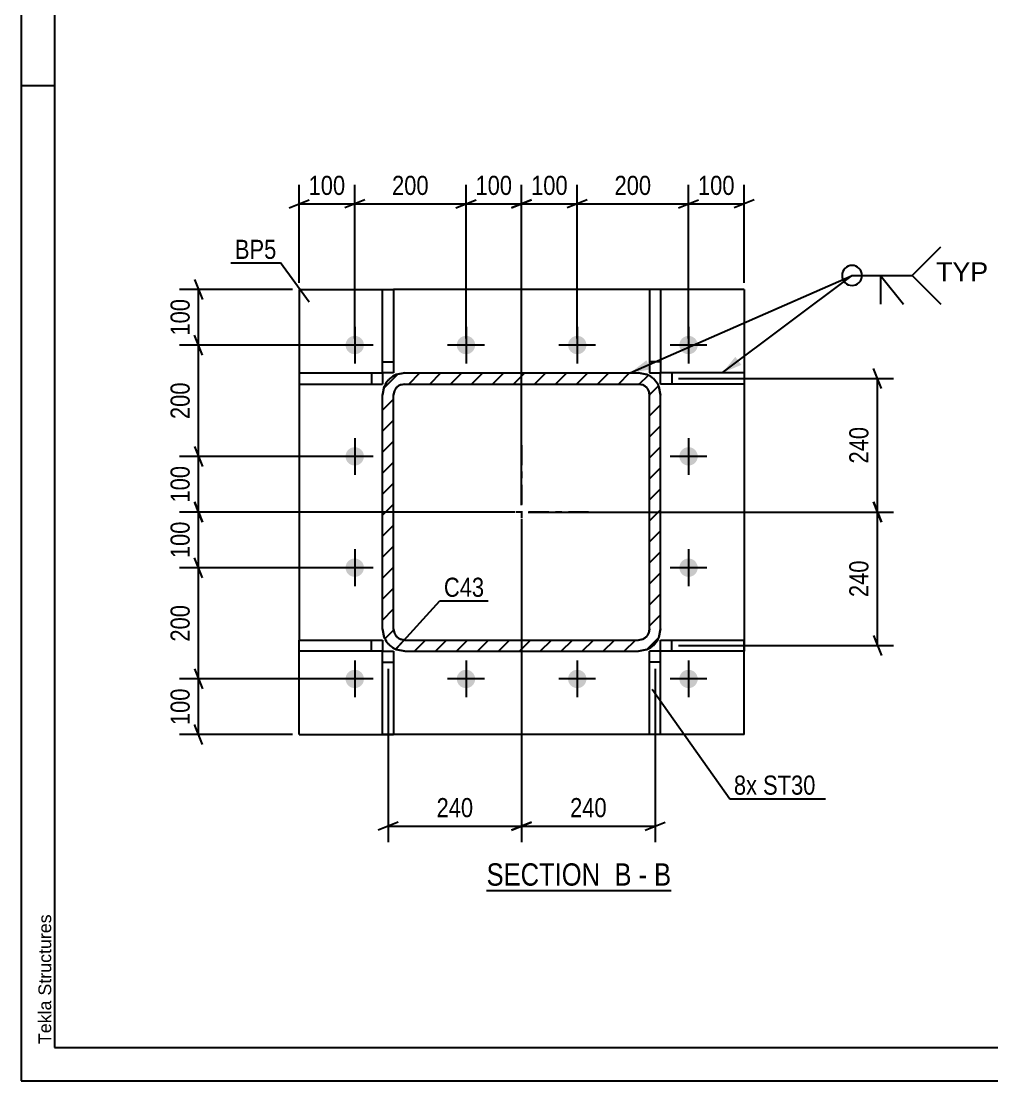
# Model space of a CAD drawing. Header units: millimetres. Extents: x -162 to 432, y -197 to 223.
# Drawn here: x -161.9 to -16.5, y -196.9 to -38.2 of the extents above; entities that cross this region are included whole.
import ezdxf

# ---------------------------------------------------------------- set-up
doc = ezdxf.new("R2010")
doc.units = ezdxf.units.MM
doc.linetypes.add('DXK_LINE_DOT2', pattern=[3.9198, 1.9599, -1.9599])
doc.linetypes.add('DXK_LINE_DOT3', pattern=[5.9187, 2.979, -0.9799, 0.9799, -0.9799])
doc.styles.add('Arial', font='ARIAL.TTF', dxfattribs={"height": 0.2})
doc.styles.add('Arial Narrow', font='ARIALN.TTF', dxfattribs={"height": 0.2})

# ---------------------------------------------------------------- blocks, each defined once
blk = doc.blocks.new('Unknown-284928399-1134')
at = {"color": 5, "linetype": 'Continuous'}
for p, q in [((-161.88, 223.11), (-161.88, -196.89)), ((-156.88, 218.11), (-156.88, -191.89)), ((-156.88, -47.89), (-161.88, -47.89)), ((-156.88, -191.89), (427.12, -191.89)), ((-161.88, -196.89), (432.12, -196.89))]:
    blk.add_line(p, q, dxfattribs=at)
at = {"color": 174, "linetype": 'Continuous', "style": 'Arial'}
blk.add_text('Tekla Structures', height=1.9102, rotation=90, dxfattribs=at).set_placement((-157.38, -191.39))
blk = doc.blocks.new('Unknown-284928399-11 - 3780')
at = {"color": 6, "linetype": 'Continuous'}
blk.add_line((-92.16, -168.41), (-64.51, -168.41), dxfattribs=at)
at = {"color": 0, "linetype": 'Continuous'}
for points in [[(-74.05, -167.66), (-74.05, -164.16), (-92.16, -164.16), (-92.16, -167.66)], [(-70.44, -167.66), (-70.44, -164.16), (-73, -164.16), (-73, -167.66)], [(-68.12, -167.66), (-68.12, -164.16), (-69.39, -164.16), (-69.39, -167.66)], [(-64.51, -167.66), (-64.51, -164.16), (-67.07, -164.16), (-67.07, -167.66)]]:
    blk.add_wipeout(points, dxfattribs=at)
at = {"color": 7, "linetype": 'Continuous', "style": 'Arial Narrow'}
for s, p in [('SECTION ', (-92.16, -167.66)), ('B', (-73, -167.66)), ('B', (-67.07, -167.66)), ('-', (-69.39, -167.66))]:
    blk.add_text(s, height=3.34, dxfattribs=at).set_placement(p)
blk = doc.blocks.new('Part-284928399-3873 - 3780')
at = {"color": 2, "linetype": 'Continuous'}
for p, q in [((-120.24, -132.55), (-120.24, -130.88)), ((-120.24, -130.88), (-107.74, -130.88)), ((-109.41, -132.55), (-109.41, -130.88)), ((-107.74, -130.88), (-107.74, -132.55)), ((-107.74, -132.55), (-120.24, -132.55))]:
    blk.add_line(p, q, dxfattribs=at)
blk = doc.blocks.new('Part-284928399-3806 - 3780')
at = {"linetype": 'Continuous'}
h = blk.add_hatch(dxfattribs=at)
h.set_pattern_fill('', scale=0.7, style=0, pattern_type=0)
h.set_pattern_definition([(45, (-68.134, -132.2915), (-1.571545, 1.571545), [])])
h.paths.add_polyline_path([(-69.41, -132.55), (-68.13, -132.29), (-67.05, -131.57), (-66.33, -130.49), (-66.08, -129.21), (-66.08, -94.21), (-66.33, -92.94), (-67.05, -91.85), (-68.13, -91.13), (-69.41, -90.88), (-104.41, -90.88), (-105.69, -91.13), (-106.77, -91.85), (-107.49, -92.94), (-107.74, -94.21), (-107.74, -129.21), (-107.49, -130.49), (-106.77, -131.57), (-105.69, -132.29), (-104.41, -132.55)])
h.paths.add_polyline_path([(-105.05, -130.75), (-105.59, -130.39), (-105.95, -129.85), (-106.08, -129.21), (-106.08, -94.21), (-105.95, -93.57), (-105.59, -93.03), (-105.05, -92.67), (-104.41, -92.55), (-69.41, -92.55), (-68.77, -92.67), (-68.23, -93.03), (-67.87, -93.57), (-67.74, -94.21), (-67.74, -129.21), (-67.87, -129.85), (-68.23, -130.39), (-68.77, -130.75), (-69.41, -130.88), (-104.41, -130.88)])
at = {"color": 7, "linetype": 'DXK_LINE_DOT2'}
for p, q in [((-105.69, -91.13), (-104.41, -90.88)), ((-104.41, -90.88), (-69.41, -90.88)), ((-69.41, -90.88), (-68.13, -91.13)), ((-107.74, -94.21), (-107.49, -92.94)), ((-105.95, -93.57), (-106.08, -94.21)), ((-104.41, -92.55), (-105.05, -92.67)), ((-104.41, -92.55), (-69.41, -92.55)), ((-68.77, -92.67), (-69.41, -92.55)), ((-67.74, -94.21), (-67.87, -93.57)), ((-66.33, -92.94), (-66.08, -94.21)), ((-107.74, -129.21), (-107.74, -94.21)), ((-106.08, -129.21), (-106.08, -94.21)), ((-67.74, -129.21), (-67.74, -94.21)), ((-66.08, -129.21), (-66.08, -94.21)), ((-107.49, -130.49), (-107.74, -129.21)), ((-106.08, -129.21), (-105.95, -129.85)), ((-67.87, -129.85), (-67.74, -129.21)), ((-66.08, -129.21), (-66.33, -130.49)), ((-105.05, -130.75), (-104.41, -130.88)), ((-104.41, -130.88), (-69.41, -130.88)), ((-69.41, -130.88), (-68.77, -130.75)), ((-104.41, -132.55), (-105.69, -132.29)), ((-104.41, -132.55), (-69.41, -132.55)), ((-68.13, -132.29), (-69.41, -132.55))]:
    blk.add_line(p, q, dxfattribs=at)
at = {"color": 2, "linetype": 'Continuous'}
for p, q in [((-104.41, -90.88), (-105.69, -91.13)), ((-104.41, -90.88), (-69.41, -90.88)), ((-68.13, -91.13), (-69.41, -90.88)), ((-107.49, -92.94), (-107.74, -94.21)), ((-106.08, -94.21), (-105.95, -93.57)), ((-105.05, -92.67), (-104.41, -92.55)), ((-104.41, -92.55), (-69.41, -92.55)), ((-69.41, -92.55), (-68.77, -92.67)), ((-67.87, -93.57), (-67.74, -94.21)), ((-66.08, -94.21), (-66.33, -92.94)), ((-107.74, -129.21), (-107.74, -94.21)), ((-106.08, -129.21), (-106.08, -94.21)), ((-67.74, -129.21), (-67.74, -94.21)), ((-66.08, -129.21), (-66.08, -94.21)), ((-107.74, -129.21), (-107.49, -130.49)), ((-105.95, -129.85), (-106.08, -129.21)), ((-67.74, -129.21), (-67.87, -129.85)), ((-66.33, -130.49), (-66.08, -129.21)), ((-104.41, -130.88), (-105.05, -130.75)), ((-104.41, -130.88), (-69.41, -130.88)), ((-68.77, -130.75), (-69.41, -130.88)), ((-105.69, -132.29), (-104.41, -132.55)), ((-104.41, -132.55), (-69.41, -132.55)), ((-69.41, -132.55), (-68.13, -132.29))]:
    blk.add_line(p, q, dxfattribs=at)
at = {"color": 7, "linetype": 'DXK_LINE_DOT3'}
for p, q in [((-86.91, -101.71), (-86.91, -121.71)), ((-76.91, -111.71), (-96.91, -111.71))]:
    blk.add_line(p, q, dxfattribs=at)
at = {"color": 7, "linetype": 'DXK_LINE_DOT2'}
for centre, radius, start, end in [((-104.41, -94.21), 3.33, 112.5, 157.5), ((-69.41, -94.21), 3.33, 22.5, 67.5), ((-104.41, -94.21), 1.67, 112.5, 157.5), ((-69.41, -94.21), 1.67, 22.5, 67.5), ((-104.41, -129.21), 1.67, 202.5, 247.5), ((-69.41, -129.21), 1.67, 292.5, 337.5), ((-104.41, -129.21), 3.33, 202.5, 247.5), ((-69.41, -129.21), 3.33, 292.5, 337.5)]:
    blk.add_arc(centre, radius, start, end, dxfattribs=at)
at = {"color": 2, "linetype": 'Continuous'}
for centre, radius, start, end in [((-104.41, -94.21), 3.33, 112.5, 157.5), ((-69.41, -94.21), 3.33, 22.5, 67.5), ((-104.41, -94.21), 1.67, 112.5, 157.5), ((-69.41, -94.21), 1.67, 22.5, 67.5), ((-104.41, -129.21), 1.67, 202.5, 247.5), ((-69.41, -129.21), 1.67, 292.5, 337.5), ((-104.41, -129.21), 3.33, 202.5, 247.5), ((-69.41, -129.21), 3.33, 292.5, 337.5)]:
    blk.add_arc(centre, radius, start, end, dxfattribs=at)
blk = doc.blocks.new('Part-284928399-3888 - 3780')
at = {"color": 2, "linetype": 'Continuous'}
for p, q in [((-107.74, -90.88), (-107.74, -78.38)), ((-107.74, -78.38), (-106.08, -78.38)), ((-106.08, -78.38), (-106.08, -90.88)), ((-107.74, -89.21), (-106.08, -89.21)), ((-106.08, -90.88), (-107.74, -90.88))]:
    blk.add_line(p, q, dxfattribs=at)
blk = doc.blocks.new('Bolt-284928399-3807 - 3780')
at = {"linetype": 'Continuous'}
for points in [[(-110.53, -86.71, -1), (-113.28, -86.71, -1)], [(-93.87, -86.71, -1), (-96.62, -86.71, -1)], [(-77.2, -86.71, -1), (-79.95, -86.71, -1)], [(-60.53, -86.71, -1), (-63.28, -86.71, -1)], [(-110.53, -103.38, -1), (-113.28, -103.38, -1)], [(-60.53, -103.38, -1), (-63.28, -103.38, -1)], [(-110.53, -120.05, -1), (-113.28, -120.05, -1)], [(-60.53, -120.05, -1), (-63.28, -120.05, -1)], [(-110.53, -136.71, -1), (-113.28, -136.71, -1)], [(-93.87, -136.71, -1), (-96.62, -136.71, -1)], [(-77.2, -136.71, -1), (-79.95, -136.71, -1)], [(-60.53, -136.71, -1), (-63.28, -136.71, -1)]]:
    blk.add_hatch(color=1, dxfattribs=at).paths.add_polyline_path(points)
at = {"color": 1, "linetype": 'Continuous'}
for p, q in [((-111.91, -83.96), (-111.91, -89.46)), ((-95.24, -83.96), (-95.24, -89.46)), ((-78.58, -83.96), (-78.58, -89.46)), ((-61.91, -83.96), (-61.91, -89.46)), ((-109.16, -86.71), (-114.66, -86.71)), ((-92.49, -86.71), (-97.99, -86.71)), ((-75.83, -86.71), (-81.33, -86.71)), ((-59.16, -86.71), (-64.66, -86.71)), ((-111.91, -100.63), (-111.91, -106.13)), ((-61.91, -100.63), (-61.91, -106.13)), ((-109.16, -103.38), (-114.66, -103.38)), ((-59.16, -103.38), (-64.66, -103.38)), ((-111.91, -117.3), (-111.91, -122.8)), ((-61.91, -117.3), (-61.91, -122.8)), ((-109.16, -120.05), (-114.66, -120.05)), ((-59.16, -120.05), (-64.66, -120.05)), ((-111.91, -133.96), (-111.91, -139.46)), ((-95.24, -133.96), (-95.24, -139.46)), ((-78.58, -133.96), (-78.58, -139.46)), ((-61.91, -133.96), (-61.91, -139.46)), ((-109.16, -136.71), (-114.66, -136.71)), ((-92.49, -136.71), (-97.99, -136.71)), ((-75.83, -136.71), (-81.33, -136.71)), ((-59.16, -136.71), (-64.66, -136.71))]:
    blk.add_line(p, q, dxfattribs=at)
blk = doc.blocks.new('Part-284928399-3878 - 3780')
at = {"color": 2, "linetype": 'Continuous'}
for p, q in [((-107.74, -145.05), (-107.74, -132.55)), ((-107.74, -132.55), (-106.08, -132.55)), ((-106.08, -132.55), (-106.08, -145.05)), ((-107.74, -134.21), (-106.08, -134.21)), ((-106.08, -145.05), (-107.74, -145.05))]:
    blk.add_line(p, q, dxfattribs=at)
blk = doc.blocks.new('Part-284928399-3883 - 3780')
at = {"color": 2, "linetype": 'Continuous'}
for p, q in [((-120.24, -90.88), (-120.24, -92.55)), ((-120.24, -90.88), (-107.74, -90.88)), ((-109.41, -90.88), (-109.41, -92.55)), ((-107.74, -90.88), (-107.74, -92.55)), ((-120.24, -92.55), (-107.74, -92.55))]:
    blk.add_line(p, q, dxfattribs=at)
blk = doc.blocks.new('Part-284928399-3893 - 3780')
at = {"color": 2, "linetype": 'Continuous'}
for p, q in [((-66.08, -132.55), (-66.08, -130.88)), ((-66.08, -130.88), (-53.58, -130.88)), ((-64.41, -132.55), (-64.41, -130.88)), ((-53.58, -130.88), (-53.58, -132.55)), ((-53.58, -132.55), (-66.08, -132.55))]:
    blk.add_line(p, q, dxfattribs=at)
blk = doc.blocks.new('Part-284928399-3898 - 3780')
at = {"color": 2, "linetype": 'Continuous'}
for p, q in [((-67.74, -145.05), (-67.74, -132.55)), ((-66.08, -132.55), (-67.74, -132.55)), ((-66.08, -145.05), (-66.08, -132.55)), ((-66.08, -134.21), (-67.74, -134.21)), ((-66.08, -145.05), (-67.74, -145.05))]:
    blk.add_line(p, q, dxfattribs=at)
blk = doc.blocks.new('Part-284928399-3903 - 3780')
at = {"color": 2, "linetype": 'Continuous'}
for p, q in [((-53.58, -90.88), (-66.08, -90.88)), ((-66.08, -92.55), (-66.08, -90.88)), ((-64.41, -90.88), (-64.41, -92.55)), ((-53.58, -90.88), (-53.58, -92.55)), ((-53.58, -92.55), (-66.08, -92.55))]:
    blk.add_line(p, q, dxfattribs=at)
blk = doc.blocks.new('Part-284928399-3908 - 3780')
at = {"color": 2, "linetype": 'Continuous'}
for p, q in [((-67.74, -78.38), (-67.74, -90.88)), ((-66.08, -78.38), (-67.74, -78.38)), ((-66.08, -78.38), (-66.08, -90.88)), ((-66.08, -89.21), (-67.74, -89.21)), ((-67.74, -90.88), (-66.08, -90.88))]:
    blk.add_line(p, q, dxfattribs=at)
blk = doc.blocks.new('Part-284928399-3913 - 3780')
at = {"color": 2, "linetype": 'Continuous'}
for p, q in [((-120.24, -78.38), (-107.74, -78.38)), ((-120.24, -78.38), (-120.24, -90.88)), ((-67.74, -78.38), (-106.08, -78.38)), ((-53.58, -78.38), (-66.08, -78.38)), ((-53.58, -78.38), (-53.58, -90.88)), ((-120.24, -92.55), (-120.24, -130.88)), ((-53.58, -92.55), (-53.58, -130.88)), ((-120.24, -145.05), (-120.24, -132.55)), ((-53.58, -145.05), (-53.58, -132.55)), ((-120.24, -145.05), (-107.74, -145.05)), ((-67.74, -145.05), (-106.08, -145.05)), ((-53.58, -145.05), (-66.08, -145.05))]:
    blk.add_line(p, q, dxfattribs=at)
at = {"color": 7, "linetype": 'DXK_LINE_DOT2'}
for p, q in [((-107.74, -78.38), (-106.08, -78.38)), ((-66.08, -78.38), (-67.74, -78.38)), ((-120.24, -90.88), (-120.24, -92.55)), ((-53.58, -90.88), (-53.58, -92.55)), ((-120.24, -132.55), (-120.24, -130.88)), ((-53.58, -132.55), (-53.58, -130.88)), ((-107.74, -145.05), (-106.08, -145.05)), ((-66.08, -145.05), (-67.74, -145.05))]:
    blk.add_line(p, q, dxfattribs=at)
blk = doc.blocks.new('StraightDimension-284928399-9304 - 3780')
at = {"color": 7, "linetype": 'Continuous'}
for p, q in [((-111.91, -85.71), (-111.91, -62.73)), ((-95.24, -85.71), (-95.24, -62.73)), ((-110.41, -64.98), (-113.41, -66.18)), ((-96.74, -66.18), (-93.74, -64.98)), ((-111.91, -65.58), (-95.24, -65.58))]:
    blk.add_line(p, q, dxfattribs=at)
at = {"color": 0}
blk.add_wipeout([(-100.23, -64.83), (-100.23, -60.63), (-106.92, -60.63), (-106.92, -64.83)], dxfattribs=at)
at = {"color": 3, "style": 'Arial Narrow'}
blk.add_text('200', height=2.863, dxfattribs=at).set_placement((-106.32, -64.23))
blk = doc.blocks.new('StraightDimension-284928399-9356 - 3780')
at = {"color": 7, "linetype": 'Continuous'}
for p, q in [((-135.89, -110.21), (-134.69, -113.21)), ((-87.91, -111.71), (-138.14, -111.71)), ((-135.29, -120.05), (-135.29, -111.71)), ((-134.69, -121.55), (-135.89, -118.55)), ((-112.91, -120.05), (-138.14, -120.05))]:
    blk.add_line(p, q, dxfattribs=at)
at = {"color": 0}
blk.add_wipeout([(-136.04, -112.54), (-140.24, -112.54), (-140.24, -119.22), (-136.04, -119.22)], dxfattribs=at)
at = {"color": 3, "style": 'Arial Narrow'}
blk.add_text('100', height=2.863, rotation=90.0002, dxfattribs=at).set_placement((-136.64, -118.62))
blk = doc.blocks.new('StraightDimension-284928399-9353 - 3780')
at = {"color": 7, "linetype": 'Continuous'}
for p, q in [((-135.89, -76.88), (-134.69, -79.88)), ((-121.24, -78.38), (-138.14, -78.38)), ((-135.29, -86.71), (-135.29, -78.38)), ((-134.69, -88.21), (-135.89, -85.21)), ((-112.91, -86.71), (-138.14, -86.71))]:
    blk.add_line(p, q, dxfattribs=at)
at = {"color": 0}
blk.add_wipeout([(-136.04, -79.2), (-140.24, -79.2), (-140.24, -85.89), (-136.04, -85.89)], dxfattribs=at)
at = {"color": 3, "style": 'Arial Narrow'}
blk.add_text('100', height=2.863, rotation=90.0002, dxfattribs=at).set_placement((-136.64, -85.29))
blk = doc.blocks.new('StraightDimension-284928399-9357 - 3780')
at = {"color": 7, "linetype": 'Continuous'}
for p, q in [((-134.69, -121.55), (-135.89, -118.55)), ((-112.91, -120.05), (-138.14, -120.05)), ((-135.29, -136.71), (-135.29, -120.05)), ((-135.89, -135.21), (-134.69, -138.21)), ((-112.91, -136.71), (-138.14, -136.71))]:
    blk.add_line(p, q, dxfattribs=at)
at = {"color": 0}
blk.add_wipeout([(-136.04, -125.04), (-140.24, -125.04), (-140.24, -131.72), (-136.04, -131.72)], dxfattribs=at)
at = {"color": 3, "style": 'Arial Narrow'}
blk.add_text('200', height=2.863, rotation=90.0002, dxfattribs=at).set_placement((-136.64, -131.12))
blk = doc.blocks.new('StraightDimension-284928399-3977 - 3780')
at = {"color": 7, "linetype": 'Continuous'}
for p, q in [((-86.91, -112.71), (-86.91, -161.16)), ((-106.91, -135.21), (-106.91, -161.16)), ((-105.41, -158.16), (-108.41, -159.36)), ((-88.41, -159.36), (-85.41, -158.16)), ((-106.91, -158.76), (-86.91, -158.76))]:
    blk.add_line(p, q, dxfattribs=at)
at = {"color": 0}
blk.add_wipeout([(-93.57, -158.01), (-93.57, -153.81), (-100.25, -153.81), (-100.25, -158.01)], dxfattribs=at)
at = {"color": 3, "style": 'Arial Narrow'}
blk.add_text('240', height=2.863, dxfattribs=at).set_placement((-99.65, -157.41))
blk = doc.blocks.new('StraightDimension-284928399-9300 - 3780')
at = {"color": 7, "linetype": 'Continuous'}
for p, q in [((-61.91, -85.71), (-61.91, -62.73)), ((-53.58, -77.38), (-53.58, -62.73)), ((-63.41, -66.18), (-60.41, -64.98)), ((-52.08, -64.98), (-55.08, -66.18)), ((-61.91, -65.58), (-53.58, -65.58))]:
    blk.add_line(p, q, dxfattribs=at)
at = {"color": 0}
blk.add_wipeout([(-54.4, -64.83), (-54.4, -60.63), (-61.09, -60.63), (-61.09, -64.83)], dxfattribs=at)
at = {"color": 3, "style": 'Arial Narrow'}
blk.add_text('100', height=2.863, dxfattribs=at).set_placement((-60.49, -64.23))
blk = doc.blocks.new('StraightDimension-284928399-3969 - 3780')
at = {"color": 7, "linetype": 'Continuous'}
for p, q in [((-86.91, -112.71), (-86.91, -161.16)), ((-66.91, -135.21), (-66.91, -161.16)), ((-85.41, -158.16), (-88.41, -159.36)), ((-68.41, -159.36), (-65.41, -158.16)), ((-86.91, -158.76), (-66.91, -158.76))]:
    blk.add_line(p, q, dxfattribs=at)
at = {"color": 0}
blk.add_wipeout([(-73.57, -158.01), (-73.57, -153.81), (-80.25, -153.81), (-80.25, -158.01)], dxfattribs=at)
at = {"color": 3, "style": 'Arial Narrow'}
blk.add_text('240', height=2.863, dxfattribs=at).set_placement((-79.65, -157.41))
blk = doc.blocks.new('StraightDimension-284928399-3985 - 3780')
at = {"color": 7, "linetype": 'Continuous'}
for p, q in [((-33.01, -93.21), (-34.21, -90.21)), ((-63.41, -91.71), (-31.21, -91.71)), ((-33.61, -111.71), (-33.61, -91.71)), ((-34.21, -110.21), (-33.01, -113.21)), ((-85.91, -111.71), (-31.21, -111.71))]:
    blk.add_line(p, q, dxfattribs=at)
at = {"color": 0}
blk.add_wipeout([(-34.36, -98.37), (-38.56, -98.37), (-38.56, -105.05), (-34.36, -105.05)], dxfattribs=at)
at = {"color": 3, "style": 'Arial Narrow'}
blk.add_text('240', height=2.863, rotation=90.0002, dxfattribs=at).set_placement((-34.96, -104.45))
blk = doc.blocks.new('StraightDimension-284928399-3993 - 3780')
at = {"color": 7, "linetype": 'Continuous'}
for p, q in [((-33.01, -113.21), (-34.21, -110.21)), ((-85.91, -111.71), (-31.21, -111.71)), ((-33.61, -131.71), (-33.61, -111.71)), ((-34.21, -130.21), (-33.01, -133.21)), ((-63.41, -131.71), (-31.21, -131.71))]:
    blk.add_line(p, q, dxfattribs=at)
at = {"color": 0}
blk.add_wipeout([(-34.36, -118.37), (-38.56, -118.37), (-38.56, -125.05), (-34.36, -125.05)], dxfattribs=at)
at = {"color": 3, "style": 'Arial Narrow'}
blk.add_text('240', height=2.863, rotation=90.0002, dxfattribs=at).set_placement((-34.96, -124.45))
blk = doc.blocks.new('StraightDimension-284928399-9301 - 3780')
at = {"color": 7, "linetype": 'Continuous'}
for p, q in [((-78.58, -85.71), (-78.58, -62.73)), ((-61.91, -85.71), (-61.91, -62.73)), ((-77.08, -64.98), (-80.08, -66.18)), ((-63.41, -66.18), (-60.41, -64.98)), ((-78.58, -65.58), (-61.91, -65.58))]:
    blk.add_line(p, q, dxfattribs=at)
at = {"color": 0}
blk.add_wipeout([(-66.9, -64.83), (-66.9, -60.63), (-73.59, -60.63), (-73.59, -64.83)], dxfattribs=at)
at = {"color": 3, "style": 'Arial Narrow'}
blk.add_text('200', height=2.863, dxfattribs=at).set_placement((-72.99, -64.23))
blk = doc.blocks.new('StraightDimension-284928399-9302 - 3780')
at = {"color": 7, "linetype": 'Continuous'}
for p, q in [((-86.91, -110.71), (-86.91, -62.73)), ((-78.58, -85.71), (-78.58, -62.73)), ((-88.41, -66.18), (-85.41, -64.98)), ((-77.08, -64.98), (-80.08, -66.18)), ((-86.91, -65.58), (-78.58, -65.58))]:
    blk.add_line(p, q, dxfattribs=at)
at = {"color": 0}
blk.add_wipeout([(-79.4, -64.83), (-79.4, -60.63), (-86.09, -60.63), (-86.09, -64.83)], dxfattribs=at)
at = {"color": 3, "style": 'Arial Narrow'}
blk.add_text('100', height=2.863, dxfattribs=at).set_placement((-85.49, -64.23))
blk = doc.blocks.new('StraightDimension-284928399-9303 - 3780')
at = {"color": 7, "linetype": 'Continuous'}
for p, q in [((-95.24, -85.71), (-95.24, -62.73)), ((-86.91, -110.71), (-86.91, -62.73)), ((-96.74, -66.18), (-93.74, -64.98)), ((-85.41, -64.98), (-88.41, -66.18)), ((-95.24, -65.58), (-86.91, -65.58))]:
    blk.add_line(p, q, dxfattribs=at)
at = {"color": 0}
blk.add_wipeout([(-87.73, -64.83), (-87.73, -60.63), (-94.42, -60.63), (-94.42, -64.83)], dxfattribs=at)
at = {"color": 3, "style": 'Arial Narrow'}
blk.add_text('100', height=2.863, dxfattribs=at).set_placement((-93.82, -64.23))
blk = doc.blocks.new('StraightDimension-284928399-9305 - 3780')
at = {"color": 7, "linetype": 'Continuous'}
for p, q in [((-120.24, -77.38), (-120.24, -62.73)), ((-111.91, -85.71), (-111.91, -62.73)), ((-121.74, -66.18), (-118.74, -64.98)), ((-110.41, -64.98), (-113.41, -66.18)), ((-120.24, -65.58), (-111.91, -65.58))]:
    blk.add_line(p, q, dxfattribs=at)
at = {"color": 0}
blk.add_wipeout([(-112.73, -64.83), (-112.73, -60.63), (-119.42, -60.63), (-119.42, -64.83)], dxfattribs=at)
at = {"color": 3, "style": 'Arial Narrow'}
blk.add_text('100', height=2.863, dxfattribs=at).set_placement((-118.82, -64.23))
blk = doc.blocks.new('StraightDimension-284928399-9354 - 3780')
at = {"color": 7, "linetype": 'Continuous'}
for p, q in [((-134.69, -88.21), (-135.89, -85.21)), ((-112.91, -86.71), (-138.14, -86.71)), ((-135.29, -103.38), (-135.29, -86.71)), ((-135.89, -101.88), (-134.69, -104.88)), ((-112.91, -103.38), (-138.14, -103.38))]:
    blk.add_line(p, q, dxfattribs=at)
at = {"color": 0}
blk.add_wipeout([(-136.04, -91.7), (-140.24, -91.7), (-140.24, -98.39), (-136.04, -98.39)], dxfattribs=at)
at = {"color": 3, "style": 'Arial Narrow'}
blk.add_text('200', height=2.863, rotation=90.0002, dxfattribs=at).set_placement((-136.64, -97.79))
blk = doc.blocks.new('StraightDimension-284928399-9355 - 3780')
at = {"color": 7, "linetype": 'Continuous'}
for p, q in [((-135.89, -101.88), (-134.69, -104.88)), ((-112.91, -103.38), (-138.14, -103.38)), ((-135.29, -111.71), (-135.29, -103.38)), ((-134.69, -113.21), (-135.89, -110.21)), ((-87.91, -111.71), (-138.14, -111.71))]:
    blk.add_line(p, q, dxfattribs=at)
at = {"color": 0}
blk.add_wipeout([(-136.04, -104.2), (-140.24, -104.2), (-140.24, -110.89), (-136.04, -110.89)], dxfattribs=at)
at = {"color": 3, "style": 'Arial Narrow'}
blk.add_text('100', height=2.863, rotation=90.0002, dxfattribs=at).set_placement((-136.64, -110.29))
blk = doc.blocks.new('StraightDimension-284928399-9358 - 3780')
at = {"color": 7, "linetype": 'Continuous'}
for p, q in [((-135.89, -135.21), (-134.69, -138.21)), ((-112.91, -136.71), (-138.14, -136.71)), ((-135.29, -145.05), (-135.29, -136.71)), ((-134.69, -146.55), (-135.89, -143.55)), ((-121.24, -145.05), (-138.14, -145.05))]:
    blk.add_line(p, q, dxfattribs=at)
at = {"color": 0}
blk.add_wipeout([(-136.04, -137.54), (-140.24, -137.54), (-140.24, -144.22), (-136.04, -144.22)], dxfattribs=at)
at = {"color": 3, "style": 'Arial Narrow'}
blk.add_text('100', height=2.863, rotation=90.0002, dxfattribs=at).set_placement((-136.64, -143.62))
blk = doc.blocks.new('Mark-284928399-3802 - 3780')
at = {"color": 0}
blk.add_wipeout([(-92.52, -124.41), (-92.52, -121.41), (-98.55, -121.41), (-98.55, -124.41)], dxfattribs=at)
blk.add_wipeout([(-92.52, -124.41), (-92.52, -121.41), (-98.55, -121.41), (-98.55, -124.41)], dxfattribs=at)
at = {"color": 30, "linetype": 'Continuous'}
for p, q in [((-105.62, -132.11), (-99.15, -125.01)), ((-99.15, -125.01), (-91.92, -125.01))]:
    blk.add_line(p, q, dxfattribs=at)
at = {"color": 3, "style": 'Arial Narrow'}
blk.add_text('C43', height=2.863, dxfattribs=at).set_placement((-98.55, -124.41))
blk = doc.blocks.new('Mark-284928399-3909 - 3780')
at = {"color": 0}
blk.add_wipeout([(-123.65, -73.81), (-123.65, -70.81), (-129.86, -70.81), (-129.86, -73.81)], dxfattribs=at)
blk.add_wipeout([(-123.65, -73.81), (-123.65, -70.81), (-129.86, -70.81), (-129.86, -73.81)], dxfattribs=at)
at = {"color": 30, "linetype": 'Continuous'}
for p in [(-130.46, -74.41), (-118.74, -80.29)]:
    blk.add_line(p, (-123.05, -74.41), dxfattribs=at)
at = {"color": 3, "style": 'Arial Narrow'}
blk.add_text('BP5', height=2.863, dxfattribs=at).set_placement((-129.86, -73.81))
blk = doc.blocks.new('WeldMark-284928399-4047 - 3780')
at = {"linetype": 'Continuous'}
for points in [[(-54, -89.68), (-56.85, -90.88), (-54.9, -88.48)], [(-67.6, -90.36), (-70.65, -90.88), (-68.2, -88.99)]]:
    blk.add_hatch(color=30, dxfattribs=at).paths.add_polyline_path(points)
at = {"color": 30, "linetype": 'Continuous'}
for p, q in [((-70.65, -90.88), (-37.41, -76.29)), ((-56.85, -90.88), (-37.41, -76.29)), ((-37.41, -76.29), (-28.41, -76.29))]:
    blk.add_line(p, q, dxfattribs=at)
at = {"color": 3, "linetype": 'Continuous'}
for q in [(-29.7, -80.57), (-33.13, -80.57)]:
    blk.add_line((-33.13, -76.29), q, dxfattribs=at)
for start, end in [(90, 270), (270, 90)]:
    blk.add_arc((-37.41, -76.29), 1.5, start, end, dxfattribs=at)
at = {"color": 0, "linetype": 'Continuous'}
blk.add_wipeout([(-17.04, -77.19), (-17.04, -74.19), (-24.81, -74.19), (-24.81, -77.19)], dxfattribs=at)
blk.add_wipeout([(-17.04, -77.19), (-17.04, -74.19), (-24.81, -74.19), (-24.81, -77.19)], dxfattribs=at)
at = {"color": 3, "linetype": 'Continuous'}
for q in [(-24.13, -72), (-24.13, -80.57)]:
    blk.add_line((-28.41, -76.29), q, dxfattribs=at)
at = {"color": 3, "linetype": 'Continuous', "style": 'Arial'}
blk.add_text('TYP', height=2.865, dxfattribs=at).set_placement((-24.81, -77.19))
blk = doc.blocks.new('MarkSet-284928399-4104 - 3780')
at = {"color": 0}
for points in [[(-51.64, -154.04), (-51.64, -151.04), (-55.11, -151.04), (-55.11, -154.04)], [(-42.89, -154.04), (-42.89, -151.04), (-50.74, -151.04), (-50.74, -154.04)]]:
    blk.add_wipeout(points, dxfattribs=at)
for points in [[(-51.64, -154.04), (-51.64, -151.04), (-55.11, -151.04), (-55.11, -154.04)], [(-42.89, -154.04), (-42.89, -151.04), (-50.74, -151.04), (-50.74, -154.04)]]:
    blk.add_wipeout(points, dxfattribs=at)
at = {"color": 30, "linetype": 'Continuous'}
for p, q in [((-67.37, -138.25), (-55.71, -154.64)), ((-55.71, -154.64), (-41.39, -154.64))]:
    blk.add_line(p, q, dxfattribs=at)
at = {"color": 3, "style": 'Arial Narrow'}
for s, p in [('8x', (-55.11, -154.04)), ('ST30', (-50.74, -154.04))]:
    blk.add_text(s, height=2.863, dxfattribs=at).set_placement(p)

msp = doc.modelspace()

# ---------------------------------------------------------------- block references
for name in ['Unknown-284928399-1134', 'Part-284928399-3913 - 3780', 'Part-284928399-3888 - 3780', 'Part-284928399-3908 - 3780', 'Bolt-284928399-3807 - 3780', 'Part-284928399-3883 - 3780', 'Part-284928399-3806 - 3780', 'Part-284928399-3903 - 3780', 'Part-284928399-3873 - 3780', 'Part-284928399-3893 - 3780', 'Part-284928399-3878 - 3780', 'Part-284928399-3898 - 3780']:
    msp.add_blockref(name, (0, 0))

# ---------------------------------------------------------------- next in the draw order: block references
for name in ['StraightDimension-284928399-9304 - 3780', 'StraightDimension-284928399-9300 - 3780', 'StraightDimension-284928399-9356 - 3780', 'Unknown-284928399-11 - 3780']:
    msp.add_blockref(name, (0, 0))

# ---------------------------------------------------------------- next in the draw order: block references
for name in ['StraightDimension-284928399-9301 - 3780', 'StraightDimension-284928399-9353 - 3780', 'StraightDimension-284928399-3977 - 3780', 'StraightDimension-284928399-9357 - 3780']:
    msp.add_blockref(name, (0, 0))

# ---------------------------------------------------------------- next in the draw order: block references
for name in ['StraightDimension-284928399-9305 - 3780', 'StraightDimension-284928399-3969 - 3780', 'Mark-284928399-3802 - 3780', 'StraightDimension-284928399-9358 - 3780']:
    msp.add_blockref(name, (0, 0))

# ---------------------------------------------------------------- next in the draw order: block references
for name in ['Mark-284928399-3909 - 3780', 'StraightDimension-284928399-9354 - 3780', 'StraightDimension-284928399-3985 - 3780', 'MarkSet-284928399-4104 - 3780']:
    msp.add_blockref(name, (0, 0))

# ---------------------------------------------------------------- next in the draw order: block references
for name in ['WeldMark-284928399-4047 - 3780', 'StraightDimension-284928399-3993 - 3780']:
    msp.add_blockref(name, (0, 0))

# ---------------------------------------------------------------- next in the draw order: block references
msp.add_blockref('StraightDimension-284928399-9302 - 3780', (0, 0))

# ---------------------------------------------------------------- next in the draw order: block references
msp.add_blockref('StraightDimension-284928399-9303 - 3780', (0, 0))

# ---------------------------------------------------------------- next in the draw order: block references
msp.add_blockref('StraightDimension-284928399-9355 - 3780', (0, 0))

doc.saveas('drawing.dxf')
